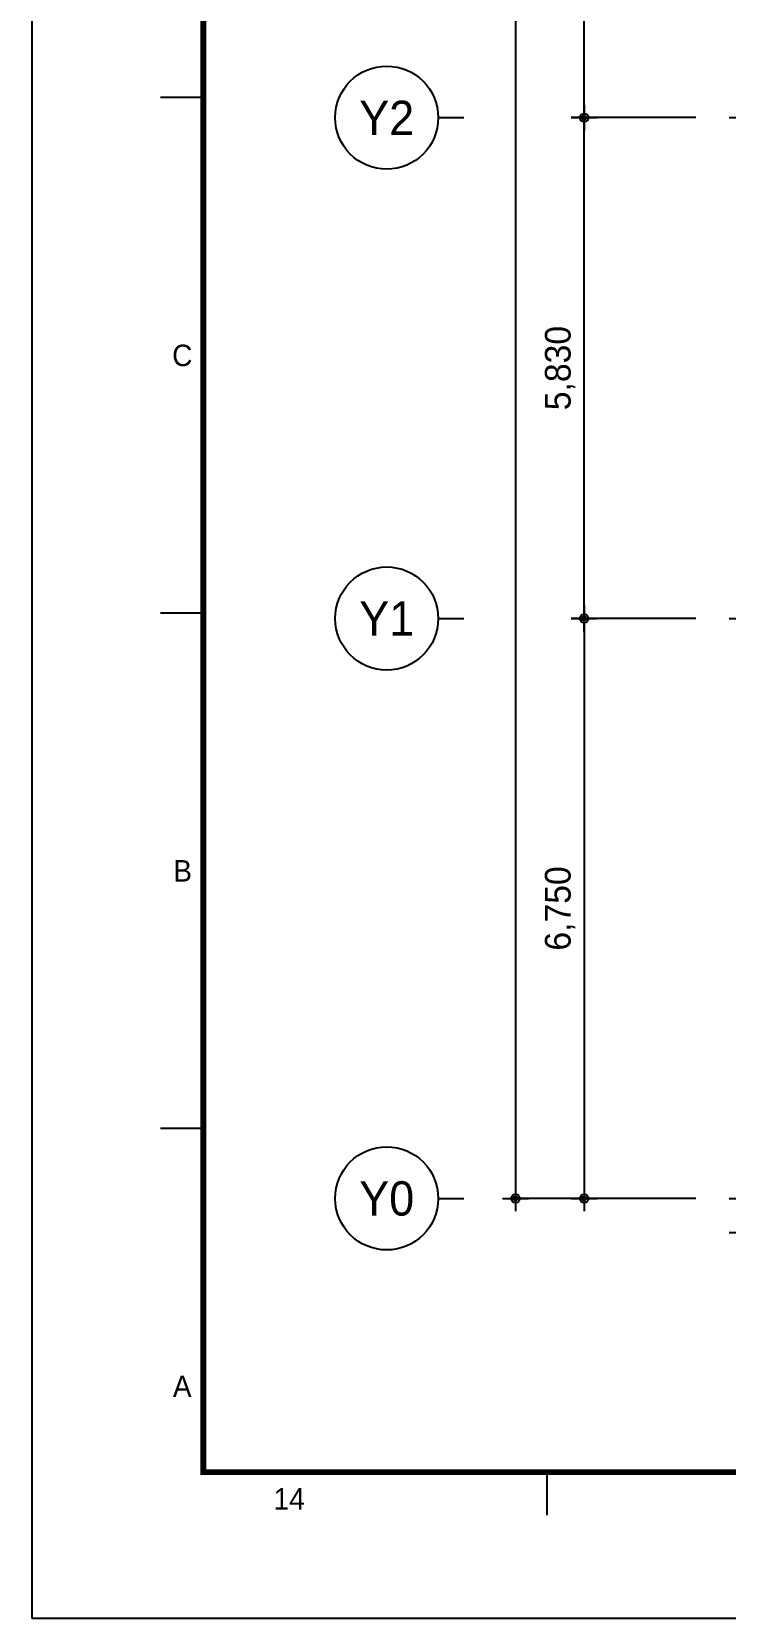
# Model space of a CAD drawing. Header units: millimetres. Extents: x 0 to 1390178, y 0 to 110113.
# Drawn here: x 0 to 8081, y 0 to 18467 of the extents above; entities that cross this region are included whole.
import ezdxf
from ezdxf.enums import TextEntityAlignment as Align
from ezdxf.xclip import XClip

# ---------------------------------------------------------------- set-up
doc = ezdxf.new("R2010")
doc.units = ezdxf.units.MM
doc.header["$LTSCALE"] = 100
doc.header["$XCLIPFRAME"] = 0
doc.linetypes.add('X - 평면도$0$CEN', pattern=[62, 60, -1, 0, -1])
doc.linetypes.add('X - 평면도$0$PHANTOM2', pattern=[50, 40, -2, 2, -2, 2, -2])
doc.layers.get('DEFPOINTS').update_dxf_attribs({"color": 145})
for name, color, linetype in [('AA-XXXX-DIMS', 7, 'Continuous'), ('DIM', 7, 'Continuous'), ('X - SHEET$0$AA-BORD-FORM', 7, 'Continuous'), ('X - SHEET$0$AA-BORD-TEXT', 3, 'Continuous'), ('X - 평면도$0$0-구역계', 1, 'Continuous'), ('X - 평면도$0$AA-XXXX-CNTL', 1, 'X - 평면도$0$CEN')]:
    doc.layers.add(name, color=color, linetype=linetype)
doc.layers.add('X - 평면도$0$DEFPOINT', color=163, linetype='Continuous', plot=False)
doc.styles.add('HAUD01', font='Dotum.ttf')
doc.styles.get("Standard").update_dxf_attribs({"font": 'Dotum.ttf'})
doc.styles.add('X - SHEET$0$HAUD01', font='Dotum.ttf')
doc.dimstyles.new('HAUD-100', dxfattribs={"dimscale": 100, "dimtxt": 3, "dimasz": 1, "dimexe": 0, "dimexo": 3, "dimgap": 1, "dimtad": 1, "dimdec": 0, "dimdsep": 46, "dimlunit": 6, "dimtxsty": 'HAUD01', "dimblk": 'DIMDOT', "dimcen": 2.5, "dimdle": 1.5, "dimclrd": 7, "dimclre": 7, "dimclrt": 3, "dimadec": 0, "dimazin": 0, "dimtfac": 1, "dimtdec": 0, "dimtix": 1, "dimtmove": 2, "dimatfit": 3, "dimfxl": 1, "dimtvp": 1, "dimtolj": 1, "dimtzin": 0, "dimarcsym": 0})

# ---------------------------------------------------------------- blocks, each defined once
blk = doc.blocks.new('X - SHEET$0$HAUDsheetV')
at = {"layer": 'X - SHEET$0$AA-BORD-FORM', "color": 2}
for p, q in [((21, 177), (16, 177)), ((21, 117), (16, 117)), ((21, 57), (16, 57)), ((61, 17), (61, 12))]:
    blk.add_line(p, q, dxfattribs=at)
at = {"layer": 'X - SHEET$0$AA-BORD-FORM', "color": 1}
blk.add_lwpolyline([(1, 0), (841, 0), (841, 594), (1, 594)], close=True, dxfattribs=at)
at = {"layer": 'X - SHEET$0$AA-BORD-FORM', "color": 2, "const_width": 0.6815707393051441}
blk.add_lwpolyline([(21, 17), (21, 577), (821, 577), (821, 17)], close=True, dxfattribs=at)
at = {"layer": 'X - SHEET$0$AA-BORD-TEXT', "color": 7, "style": 'X - SHEET$0$HAUD01'}
for s, p in [('C', (18.54441412790038, 147)), ('B', (18.58483851069468, 87)), ('A', (18.53876566812687, 27)), ('14', (31, 13.90217313474568))]:
    blk.add_text(s, height=2.5, dxfattribs=at).set_placement(p, align=Align.MIDDLE_CENTER)
at = {"layer": 'X - SHEET$0$AA-BORD-TEXT', "color": 3, "style": 'X - SHEET$0$HAUD01'}
for tag, p in [('PJCode', (785.9999999994761, 567.9351040578185)), ('작성자', (786.1116538474744, 194.8244132263208)), ('검토자', (786.1116538474744, 181.8244132263208)), ('최종검토자', (786.1116538474744, 168.8244132263208)), ('승인자', (786.1116538474744, 155.8244132263208)), ('일자', (786.8316554282792, 144.0176082673424)), ('개정번호', (811.9999911041523, 65.91999703395413))]:
    blk.add_attdef(tag, text='', height=3, dxfattribs=at).set_placement(p, align=Align.MIDDLE_CENTER)
at = {"layer": 'X - SHEET$0$AA-BORD-TEXT', "color": 3, "lineweight": 30, "flags": 104}
blk.add_attdef('PJTitle', text='', height=4, dxfattribs=at).set_placement((787.2483039343468, 536.6215308340418), align=Align.MIDDLE_CENTER)
blk = doc.blocks.new('X - SHEET')
at = {"xscale": 100, "yscale": 100, "zscale": 100}
blk.add_blockref('X - SHEET$0$HAUDsheetV', (-100, 0), dxfattribs=at)
blk = doc.blocks.new('X - 평면도$0$A$C131C07CB')
at = {"layer": 'X - 평면도$0$0-구역계', "color": 1, "linetype": 'X - 평면도$0$PHANTOM2', "const_width": 100, "flags": 128}
blk.add_lwpolyline([(50107.59496198141, 50545.78689281864), (32939.70980950678, 50631.00562899181), (27658.26551773632, 50495.51279937418), (20509.15588606009, 50187.01560550823), (2300.235263642506, 48328.57226069237), (1988.317847926635, 39917.64751155791), (1940.124164670939, 31389.77365818829), (1398.808156179497, 24265.20514360355), (271.605795216281, 6595.728840174852), (49.97293378110044, 107.5925223486265), (11256.15261278138, 49.99884018319426), (11485.52311900351, 6794.85709878715), (29908.62121647364, 7122.00053461513), (29397.27115052973, 12804.65995625407), (50106.33092048857, 15382.38598217937)], close=True, dxfattribs=at)
at = {"layer": 'X - 평면도$0$DEFPOINT'}
blk.add_lwpolyline([(50107.59496198141, 50545.78689281864), (32939.70980950678, 50631.00562899181), (27658.26551773632, 50495.51279937418), (20509.15588606009, 50187.01560550823), (2300.235263642506, 48328.57226069237), (1988.317847926635, 39917.64751155791), (1940.124164670939, 31389.77365818829), (1398.808156179497, 24265.20514360355), (271.605795216281, 6595.728840174852), (49.97293378110044, 107.5925223486265), (11256.15261278138, 49.99884018319426), (11485.52311900351, 6794.85709878715), (29908.62121647364, 7122.00053461513), (29397.27115052973, 12804.65995625407), (50106.33092048857, 15382.38598217937)], close=True, dxfattribs=at)
blk = doc.blocks.new('X - 평면도$0$A$C9949ff83')
at = {"layer": 'DEFPOINTS'}
for points in [[(0, 59399.99999999994), (84000, 59399.99999999994), (84000, 0), (0, 0)], [(2000, 1700), (75000, 1700), (75000, 57699.99999999994), (2000, 57699.99999999994)]]:
    blk.add_lwpolyline(points, close=True, dxfattribs=at)
blk = doc.blocks.new('X - 평면도', base_point=(-475.3640304019209, -286.727544500216))
at = {"layer": 'DEFPOINTS'}
blk.add_lwpolyline([(27286.2339644467, 68689.61888149653), (88213.60073756287, 68689.61888149653), (88213.60073756287, 19243.10967376363), (27286.2339644467, 19243.10967376363)], close=True, dxfattribs=at)
at = {"layer": 'X - 평면도$0$AA-XXXX-CNTL'}
for p, q in [((27286.2339644467, 32223.10967376409), (42737.79758716328, 32223.10967376409)), ((27286.2339644467, 26393.10967376421), (88213.60073756287, 26393.10967376421)), ((27286.2339644467, 19643.10967376421), (88213.60073756287, 19643.10967376421))]:
    blk.add_line(p, q, dxfattribs=at)
blk.add_blockref('X - 평면도$0$A$C9949ff83', (19249.91735100478, 14755.91849457799))
at = {"layer": 'DEFPOINTS'}
blk.add_blockref('X - 평면도$0$A$C131C07CB', (32532.89418132463, 17819.82980527828), dxfattribs=at)
blk = doc.blocks.new('DIMDOT')
at = {"layer": 'AA-XXXX-DIMS'}
for p, q in [((-1.5, 0), (1.5, 0)), ((0, -1.5), (0, 1.5))]:
    blk.add_line(p, q, dxfattribs=at)
for radius in [0.5, 0.25]:
    blk.add_circle((0, 0), radius, dxfattribs=at)
blk = doc.blocks.new('*D704')
at = {"layer": 'DEFPOINTS', "color": 0, "transparency": 16777216}
for p in [(8036.316613441919, 51917.19117918568, 7.256270683619826e-08), (5636.316613442739, 4887.191179187053), (8036.316613434235, 4887.191179187053, 7.256270683619826e-08)]:
    blk.add_point(p, dxfattribs=at)
at = {"layer": 'DIM', "color": 7, "lineweight": -2, "transparency": 16777216}
for p, q in [((7736.316613441919, 51917.19117918568), (5636.316613442728, 51917.19117918568)), ((5636.316613442728, 51817.19117918568), (5636.316613442739, 4987.191179187053)), ((7736.316613434235, 4887.191179187053), (5636.316613442739, 4887.191179187053))]:
    blk.add_line(p, q, dxfattribs=at)
at = {"layer": 'DIM', "color": 7, "lineweight": -2, "transparency": 16777216, "xscale": 100, "yscale": 100, "zscale": 100}
for p, rotation in [((5636.316613442728, 51917.19117918568), 90), ((5636.316613442739, 4887.191179187053), 270)]:
    blk.add_blockref('DIMDOT', p, dxfattribs=dict(at, rotation=rotation))
at = {"layer": 'DIM', "color": 3, "transparency": 16777216, "insert": (5357.2121358308, 28402.19117918636), "char_height": 300, "attachment_point": 5, "rotation": 90, "style": 'HAUD01'}
blk.add_mtext('\\A1;47,030', dxfattribs=at)
blk = doc.blocks.new('*D708')
at = {"layer": 'DEFPOINTS', "color": 0, "transparency": 16777216}
for p in [(6436.316613442516, 23267.19117917938), (8036.316613441919, 23267.19117917938, 7.256270683619826e-08), (8036.316613434701, 17467.19117917938, 7.256270683619826e-08)]:
    blk.add_point(p, dxfattribs=at)
at = {"layer": 'DIM', "color": 7, "lineweight": -2, "transparency": 16777216}
for p, q in [((7736.316613441919, 23267.19117917938), (6436.316613442516, 23267.19117917938)), ((6436.316613442517, 17567.19117917938), (6436.316613442516, 23167.19117917938)), ((7736.316613434701, 17467.19117917938), (6436.316613442517, 17467.19117917938))]:
    blk.add_line(p, q, dxfattribs=at)
at = {"layer": 'DIM', "color": 7, "lineweight": -2, "transparency": 16777216, "xscale": 100, "yscale": 100, "zscale": 100}
for p, rotation in [((6436.316613442516, 23267.19117917938), 90), ((6436.316613442517, 17467.19117917938), 270)]:
    blk.add_blockref('DIMDOT', p, dxfattribs=dict(at, rotation=rotation))
at = {"layer": 'DIM', "color": 3, "transparency": 16777216, "insert": (6157.212135830579, 20367.19117917937), "char_height": 300, "attachment_point": 5, "rotation": 90, "style": 'HAUD01'}
blk.add_mtext('\\A1;5,800', dxfattribs=at)
blk = doc.blocks.new('*D709')
at = {"layer": 'DEFPOINTS', "color": 0, "transparency": 16777216}
for p in [(6436.316613442516, 17467.19117917938), (8036.316613434701, 17467.19117917938, 7.256270683619826e-08), (8036.316613441919, 11637.19117918706, 7.256270683619826e-08)]:
    blk.add_point(p, dxfattribs=at)
at = {"layer": 'DIM', "color": 7, "lineweight": -2, "transparency": 16777216}
for p, q in [((7736.316613434701, 17467.19117917938), (6436.316613442516, 17467.19117917938)), ((6436.316613442516, 11737.19117918706), (6436.316613442516, 17367.19117917938)), ((7736.316613441919, 11637.19117918706), (6436.316613442516, 11637.19117918706))]:
    blk.add_line(p, q, dxfattribs=at)
at = {"layer": 'DIM', "color": 7, "lineweight": -2, "transparency": 16777216, "xscale": 100, "yscale": 100, "zscale": 100}
for p, rotation in [((6436.316613442516, 17467.19117917938), 90), ((6436.316613442516, 11637.19117918706), 270)]:
    blk.add_blockref('DIMDOT', p, dxfattribs=dict(at, rotation=rotation))
at = {"layer": 'DIM', "color": 3, "transparency": 16777216, "insert": (6157.212135830578, 14552.19117918321), "char_height": 300, "attachment_point": 5, "rotation": 90, "style": 'HAUD01'}
blk.add_mtext('\\A1;5,830', dxfattribs=at)
blk = doc.blocks.new('*D720')
at = {"layer": 'DEFPOINTS', "color": 0, "transparency": 16777216}
for p in [(8036.316613434701, 11637.19117918706, -7.256270683619826e-08), (6436.316613443563, 4887.191179187053), (8036.316613441919, 4887.191179187053)]:
    blk.add_point(p, dxfattribs=at)
at = {"layer": 'DIM', "color": 7, "lineweight": -2, "transparency": 16777216}
for p, q in [((7736.316613434701, 11637.19117918706), (6436.316613443561, 11637.19117918706)), ((6436.316613443561, 11537.19117918706), (6436.316613443563, 4987.191179187053)), ((7736.316613441919, 4887.191179187053), (6436.316613443563, 4887.191179187053))]:
    blk.add_line(p, q, dxfattribs=at)
at = {"layer": 'DIM', "color": 7, "lineweight": -2, "transparency": 16777216, "xscale": 100, "yscale": 100, "zscale": 100}
for p, rotation in [((6436.316613443561, 11637.19117918706), 90), ((6436.316613443563, 4887.191179187053), 270)]:
    blk.add_blockref('DIMDOT', p, dxfattribs=dict(at, rotation=rotation))
at = {"layer": 'DIM', "color": 3, "transparency": 16777216, "insert": (6157.212135831623, 8262.191179187052), "char_height": 300, "attachment_point": 5, "rotation": 90, "style": 'HAUD01'}
blk.add_mtext('\\A1;6,750', dxfattribs=at)

msp = doc.modelspace()

# ---------------------------------------------------------------- linework, layer by layer
at = {"layer": 'DIM'}
for p, q in [((4736.316613445641, 17467.19117917937), (5036.316613445641, 17467.19117917937)), ((4736.316613449715, 11637.19117918705), (5036.316613449715, 11637.19117918705)), ((4736.316613441915, 4887.191179187052), (5036.316613441915, 4887.191179187052))]:
    msp.add_line(p, q, dxfattribs=at)
for centre in [(4136.316613445641, 17467.19117917937), (4136.316613449715, 11637.19117918705), (4136.316613441915, 4887.191179187052)]:
    msp.add_circle(centre, 600, dxfattribs=at)

# ---------------------------------------------------------------- block references
ref = msp.add_blockref('X - 평면도', (-26173.77694785397, -15042.64603907817))
XClip(ref).set_block_clipping_path([(33824.34128089226, 19243.10967376363), (88213.60073756287, 68689.61888149653)])

# ---------------------------------------------------------------- texts
at = {"layer": 'DIM', "style": 'HAUD01'}
for s, p in [('Y2', (4136.316613445641, 17467.19117917937)), ('Y1', (4136.316613449715, 11637.19117918705)), ('Y0', (4136.316613441915, 4887.191179187052))]:
    msp.add_text(s, height=400, dxfattribs=at).set_placement(p, align=Align.MIDDLE)

# ---------------------------------------------------------------- next in the draw order: block references
msp.add_blockref('X - SHEET', (0, 0))

# ---------------------------------------------------------------- next in the draw order: dimensions: what is measured, and where the dimension line sits
at = {"layer": 'DIM'}
for base, p1, p2, angle, picture, middle in [((5636.316613442739, 4887.191179187053, -7.256270683619826e-08), (8036.316613441915, 51917.19117918565), (8036.316613434232, 4887.191179187052), 90, '*D704', (5357.2121358308, 28402.19117918636, -7.256270683619826e-08)), ((6436.316613442516, 23267.19117917938, -7.256270683619826e-08), (8036.316613434698, 17467.19117917937), (8036.316613441915, 23267.19117917937), 270, '*D708', (6157.212135830579, 20367.19117917937, -7.256270683619826e-08)), ((6436.316613442516, 17467.19117917938, -7.256270683619826e-08), (8036.316613441915, 11637.19117918705), (8036.316613434698, 17467.19117917937), 270, '*D709', (6157.212135830578, 14552.19117918321, -7.256270683619826e-08))]:
    dim = msp.add_linear_dim(base=base, p1=p1, p2=p2, angle=angle, dimstyle='HAUD-100', override={"dimscale": 100}, dxfattribs=at)
    dim.commit()
    dim.dimension.update_dxf_attribs({"geometry": picture, "text_midpoint": middle})
dim = msp.add_aligned_dim(p1=(8036.316613434698, 11637.19117918705, -7.256270683619826e-08), p2=(8036.316613441915, 4887.191179187052), distance=-1599.999999998352, dimstyle='HAUD-100', override={"dimscale": 100}, dxfattribs=at)
dim.commit()
dim.dimension.update_dxf_attribs({"geometry": '*D720', "text_midpoint": (6157.212135831623, 8262.191179187052)})

doc.saveas('drawing.dxf')
